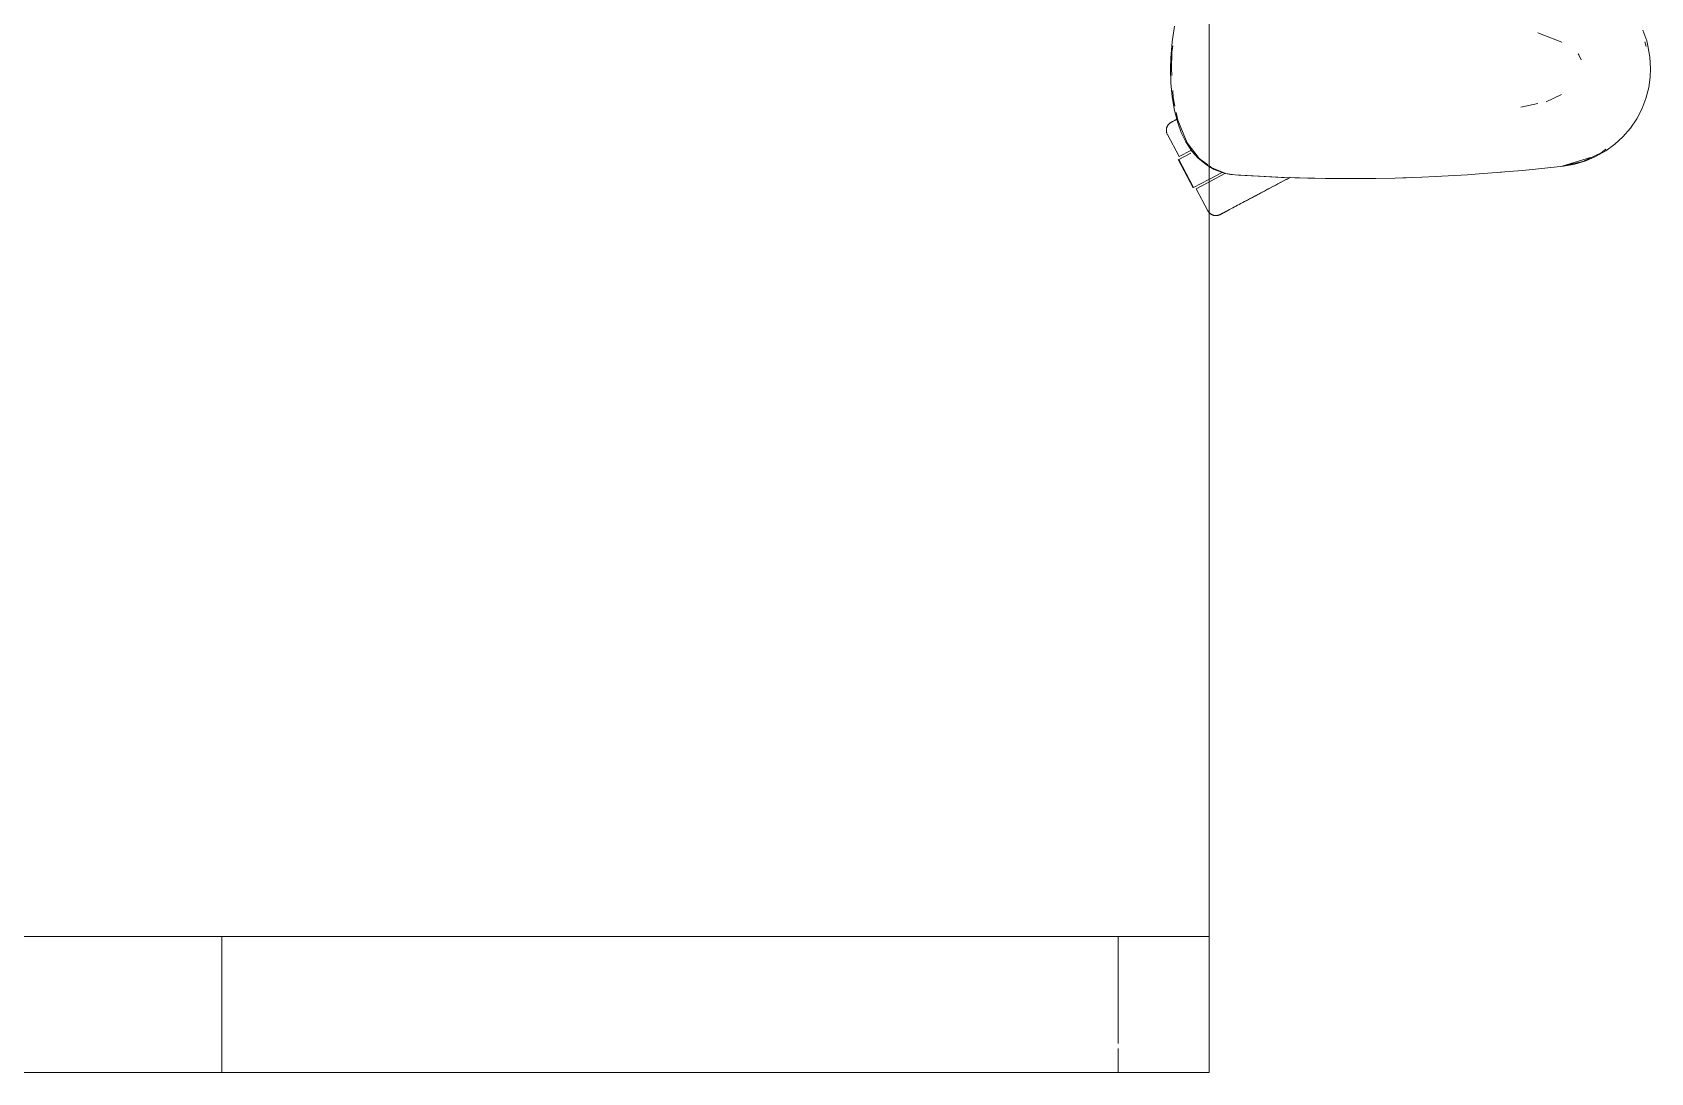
# Model space of a CAD drawing. Header units: millimetres. Extents: x 155927 to 326028, y -36033 to 97293.
# Drawn here: x 201707 to 202420, y 30008 to 30466 of the extents above; entities that cross this region are included whole.
import ezdxf

# ---------------------------------------------------------------- set-up
doc = ezdxf.new("R2010")
doc.units = ezdxf.units.MM
doc.header["$MEASUREMENT"] = 0
doc.layers.add('G-IMPT', color=8, linetype='CONTINUOUS', lineweight=9)
doc.layers.add('I-FURN', color=8, linetype='CONTINUOUS', lineweight=9)

msp = doc.modelspace()

# ---------------------------------------------------------------- linework, layer by layer
at = {"layer": 'G-IMPT'}
for p, q in [((202210.21, 30468.39), (202209.1, 30461.63)), ((202370.18, 30465.53), (202380.61, 30461.38)), ((202416.31, 30466.7), (202418.02, 30461.93)), ((202208.52, 30454.32), (202209.1, 30461.63)), ((202209.04, 30456.98), (202209.43, 30459.76)), ((202417.22, 30461.49), (202417.84, 30459.46)), ((202418.59, 30459.8), (202418.02, 30461.93)), ((202419.47, 30454.85), (202418.59, 30459.8)), ((202208.52, 30454.32), (202208.43, 30449.81)), ((202209.04, 30456.98), (202208.81, 30449.81)), ((202388.13, 30455.86), (202387.84, 30456.31)), ((202389.15, 30453.64), (202388.13, 30455.86)), ((202419.76, 30449.81), (202419.47, 30454.85)), ((202208.43, 30449.81), (202208.61, 30443.47)), ((202209, 30446.7), (202208.81, 30449.81)), ((202418.94, 30441.45), (202419.59, 30445.96)), ((202419.76, 30449.81), (202419.59, 30445.96)), ((202209.18, 30437.32), (202208.61, 30443.47)), ((202209.18, 30437.32), (202210.18, 30431.39)), ((202209.59, 30436.98), (202209.4, 30440.19)), ((202210.36, 30433.23), (202209.59, 30436.98)), ((202380.51, 30438.43), (202373.73, 30435.17)), ((202418.94, 30441.45), (202417.68, 30436.58)), ((202211.61, 30425.91), (202210.18, 30431.39)), ((202211.63, 30427.02), (202210.92, 30430.49)), ((202362.68, 30432.83), (202370.12, 30434.4)), ((202374.01, 30435.24), (202373.73, 30435.17)), ((202413.66, 30427.71), (202415.85, 30431.87)), ((202415.85, 30431.87), (202417.68, 30436.58)), ((202211.61, 30425.91), (202213.19, 30421.58)), ((202211.63, 30427.02), (202213.96, 30421.4)), ((202410.83, 30423.54), (202407.5, 30419.71)), ((202413.66, 30427.71), (202410.83, 30423.54)), ((202215.18, 30417.5), (202213.19, 30421.58)), ((202215.8, 30417.01), (202213.96, 30421.4)), ((202215.18, 30417.5), (202217.83, 30413.45)), ((202221.02, 30410.22), (202215.8, 30417.01)), ((202404.07, 30416.54), (202399.98, 30413.54)), ((202404.07, 30416.54), (202407.5, 30419.71)), ((202217.83, 30413.45), (202220.5, 30410.42)), ((202224.24, 30407.34), (202220.5, 30410.42)), ((202224.89, 30407.35), (202221.02, 30410.22)), ((202380.88, 30406.86), (202393.35, 30410.69)), ((202389.85, 30408.9), (202381.45, 30406.99)), ((202393.35, 30410.69), (202384.2, 30407.78)), ((202391.3, 30409.22), (202386.44, 30407.75)), ((202389.85, 30408.9), (202397.92, 30412.64)), ((202395.54, 30411.03), (202391.3, 30409.22)), ((202395.54, 30411.03), (202399.98, 30413.54)), ((202400.03, 30414.24), (202397.92, 30412.64)), ((202225.43, 30406.66), (202224.24, 30407.34)), ((202226.64, 30406.05), (202225.43, 30406.95)), ((202227.67, 30405.38), (202225.43, 30406.66)), ((202232.84, 30403.64), (202226.64, 30406.05)), ((202227.67, 30405.38), (202231.31, 30403.99)), ((202232.66, 30403.62), (202231.31, 30403.99)), ((202232.66, 30403.62), (202235.05, 30403.18)), ((202232.84, 30403.64), (202236.68, 30403.06)), ((202236.7, 30402.92), (202235.05, 30403.18)), ((202257.28, 30401.87), (202236.7, 30402.92)), ((202258.48, 30401.84), (202236.7, 30402.92)), ((202236.7, 30402.92), (202238.31, 30402.81)), ((202258.48, 30401.84), (202238.31, 30402.81)), ((202278.67, 30401.37), (202257.28, 30401.87)), ((202268.84, 30401.53), (202257.28, 30401.87)), ((202257.28, 30401.87), (202258.48, 30401.84)), ((202278.67, 30401.37), (202258.48, 30401.84)), ((202298.86, 30401.42), (202268.84, 30401.53)), ((202278.67, 30401.37), (202268.84, 30401.53)), ((202268.84, 30401.53), (202288.06, 30401.33)), ((202276.63, 30401.39), (202274.72, 30401.46)), ((202278.67, 30401.41), (202276.63, 30401.39)), ((202298.86, 30401.42), (202278.67, 30401.37)), ((202298.86, 30401.42), (202288.06, 30401.33)), ((202298.86, 30401.42), (202307.27, 30401.58)), ((202319.03, 30401.97), (202307.27, 30401.58)), ((202312.21, 30401.72), (202310.72, 30401.71)), ((202314.15, 30401.83), (202312.21, 30401.72)), ((202319.03, 30401.97), (202325.06, 30402.22)), ((202339.2, 30403.03), (202325.06, 30402.22)), ((202344.28, 30403.36), (202339.2, 30403.03)), ((202344.28, 30403.36), (202359.34, 30404.61)), ((202352.47, 30404.01), (202354.14, 30404.18)), ((202359.34, 30404.61), (202363.47, 30404.95)), ((202363.47, 30404.95), (202381.4, 30406.86)), ((202380.88, 30406.86), (202384.2, 30407.78)), ((202381.4, 30406.86), (202386.44, 30407.75))]:
    msp.add_line(p, q, dxfattribs=at)
at = {"layer": 'I-FURN'}
for p, q in [((202225.43, 30007.61), (202225.43, 31407.61)), ((202225.43, 31407.61), (202225.43, 30007.61)), ((202206.59, 30422.7), (202206.6, 30422.86)), ((202206.59, 30422.53), (202206.59, 30422.7)), ((202206.59, 30422.37), (202206.59, 30422.53)), ((202206.6, 30422.86), (202206.61, 30423.02)), ((202206.61, 30423.02), (202206.63, 30423.18)), ((202206.63, 30423.18), (202206.66, 30423.34)), ((202206.66, 30423.34), (202206.69, 30423.49)), ((202206.69, 30423.49), (202206.73, 30423.65)), ((202206.73, 30423.65), (202206.78, 30423.8)), ((202206.78, 30423.8), (202206.83, 30423.96)), ((202206.83, 30423.96), (202206.89, 30424.11)), ((202206.89, 30424.11), (202206.96, 30424.25)), ((202206.96, 30424.25), (202207.03, 30424.4)), ((202207.03, 30424.4), (202207.1, 30424.54)), ((202207.1, 30424.54), (202207.18, 30424.68)), ((202207.18, 30424.68), (202207.27, 30424.82)), ((202207.27, 30424.82), (202207.36, 30424.95)), ((202207.36, 30424.95), (202207.46, 30425.08)), ((202207.46, 30425.08), (202207.56, 30425.2)), ((202207.56, 30425.2), (202207.67, 30425.32)), ((202207.67, 30425.32), (202207.78, 30425.44)), ((202207.78, 30425.44), (202207.9, 30425.55)), ((202207.9, 30425.55), (202208.02, 30425.65)), ((202208.02, 30425.65), (202208.15, 30425.76)), ((202208.15, 30425.76), (202208.28, 30425.85)), ((202208.28, 30425.85), (202208.41, 30425.94)), ((202208.41, 30425.94), (202208.55, 30426.03)), ((202208.55, 30426.03), (202208.69, 30426.11)), ((202208.69, 30426.11), (202208.73, 30426.13)), ((202208.77, 30426.15), (202208.73, 30426.13)), ((202208.73, 30426.13), (202208.75, 30426.14)), ((202208.73, 30426.13), (202208.73, 30426.13)), ((202208.75, 30426.14), (202208.81, 30426.17)), ((202208.85, 30426.2), (202208.77, 30426.15)), ((202208.81, 30426.17), (202208.91, 30426.22)), ((202208.98, 30426.26), (202208.85, 30426.2)), ((202208.91, 30426.22), (202209.05, 30426.3)), ((202209.14, 30426.35), (202208.98, 30426.26)), ((202209.05, 30426.3), (202209.23, 30426.39)), ((202209.34, 30426.46), (202209.14, 30426.35)), ((202209.23, 30426.39), (202209.45, 30426.51)), ((202209.58, 30426.58), (202209.34, 30426.46)), ((202209.45, 30426.51), (202209.7, 30426.65)), ((202209.86, 30426.73), (202209.58, 30426.58)), ((202209.7, 30426.65), (202210, 30426.81)), ((202210.18, 30426.9), (202209.86, 30426.73)), ((202210, 30426.81), (202210.34, 30426.99)), ((202210.53, 30427.09), (202210.18, 30426.9)), ((202210.34, 30426.99), (202210.71, 30427.18)), ((202210.93, 30427.3), (202210.53, 30427.09)), ((202210.71, 30427.18), (202211.12, 30427.4)), ((202211.36, 30427.53), (202210.93, 30427.3)), ((202206.6, 30422.21), (202206.59, 30422.37)), ((202206.62, 30422.05), (202206.6, 30422.21)), ((202206.64, 30421.89), (202206.62, 30422.05)), ((202206.67, 30421.73), (202206.64, 30421.89)), ((202206.71, 30421.58), (202206.67, 30421.73)), ((202206.75, 30421.42), (202206.71, 30421.58)), ((202206.8, 30421.27), (202206.75, 30421.42)), ((202206.86, 30421.12), (202206.8, 30421.27)), ((202206.92, 30420.97), (202206.86, 30421.12)), ((202206.99, 30420.82), (202206.92, 30420.97)), ((202207.06, 30420.68), (202206.99, 30420.82)), ((202207.06, 30420.68), (202212.21, 30410.99)), ((202211.85, 30409.67), (202218.43, 30397.31)), ((202212.02, 30409.76), (202217.32, 30412.58)), ((202218.6, 30397.4), (202212.02, 30409.76)), ((202212.21, 30410.99), (202217.4, 30413.75)), ((202225.01, 30399.68), (202232.39, 30403.6)), ((202231.1, 30404.05), (202225.29, 30400.96)), ((202259.73, 30401.15), (202258.74, 30400.62)), ((202259.19, 30400.87), (202260.19, 30401.39)), ((202260.72, 30401.68), (202259.73, 30401.15)), ((202260.19, 30401.39), (202261.17, 30401.92)), ((202225.29, 30400.96), (202218.6, 30397.4)), ((202219.72, 30396.86), (202225.01, 30399.68)), ((202219.72, 30396.86), (202224.87, 30387.18)), ((202245.42, 30393.54), (202246.35, 30394.04)), ((202246.86, 30394.31), (202245.92, 30393.81)), ((202246.35, 30394.04), (202247.29, 30394.54)), ((202247.81, 30394.81), (202246.86, 30394.31)), ((202247.29, 30394.54), (202248.25, 30395.05)), ((202248.77, 30395.32), (202247.81, 30394.81)), ((202248.25, 30395.05), (202249.22, 30395.56)), ((202249.75, 30395.84), (202248.77, 30395.32)), ((202249.22, 30395.56), (202250.2, 30396.08)), ((202250.73, 30396.36), (202249.75, 30395.84)), ((202250.2, 30396.08), (202251.19, 30396.61)), ((202251.72, 30396.89), (202250.73, 30396.36)), ((202251.19, 30396.61), (202252.18, 30397.14)), ((202252.72, 30397.42), (202251.72, 30396.89)), ((202252.18, 30397.14), (202253.18, 30397.67)), ((202253.72, 30397.95), (202252.72, 30397.42)), ((202253.18, 30397.67), (202254.18, 30398.2)), ((202254.72, 30398.49), (202253.72, 30397.95)), ((202254.18, 30398.2), (202255.19, 30398.73)), ((202255.73, 30399.02), (202254.72, 30398.49)), ((202255.19, 30398.73), (202256.19, 30399.27)), ((202256.73, 30399.56), (202255.73, 30399.02)), ((202256.19, 30399.27), (202257.2, 30399.8)), ((202257.74, 30400.09), (202256.73, 30399.56)), ((202257.2, 30399.8), (202258.2, 30400.34)), ((202258.74, 30400.62), (202257.74, 30400.09)), ((202258.2, 30400.34), (202259.19, 30400.87)), ((202224.89, 30387.14), (202224.87, 30387.18)), ((202224.97, 30387), (202224.89, 30387.14)), ((202225.06, 30386.86), (202224.97, 30387)), ((202232.95, 30386.91), (202232.52, 30386.68)), ((202232.72, 30386.79), (202233.16, 30387.02)), ((202233.42, 30387.16), (202232.95, 30386.91)), ((202233.16, 30387.02), (202233.64, 30387.28)), ((202233.92, 30387.43), (202233.42, 30387.16)), ((202233.64, 30387.28), (202234.16, 30387.55)), ((202234.45, 30387.71), (202233.92, 30387.43)), ((202234.16, 30387.55), (202234.71, 30387.85)), ((202235.02, 30388.01), (202234.45, 30387.71)), ((202234.71, 30387.85), (202235.3, 30388.16)), ((202235.3, 30388.16), (202235.91, 30388.49)), ((202235.91, 30388.49), (202236.56, 30388.83)), ((202236.56, 30388.83), (202237.24, 30389.19)), ((202237.24, 30389.19), (202237.94, 30389.57)), ((202237.94, 30389.57), (202238.68, 30389.96)), ((202238.68, 30389.96), (202239.44, 30390.36)), ((202239.44, 30390.36), (202240.23, 30390.78)), ((202240.23, 30390.78), (202241.04, 30391.21)), ((202241.04, 30391.21), (202241.88, 30391.66)), ((202242.34, 30391.9), (202241.49, 30391.45)), ((202241.88, 30391.66), (202242.73, 30392.11)), ((202243.2, 30392.36), (202242.34, 30391.9)), ((202242.73, 30392.11), (202243.61, 30392.58)), ((202244.09, 30392.83), (202243.2, 30392.36)), ((202243.61, 30392.58), (202244.51, 30393.06)), ((202245, 30393.32), (202244.09, 30392.83)), ((202244.51, 30393.06), (202245.42, 30393.54)), ((202245.92, 30393.81), (202245, 30393.32)), ((202225.15, 30386.73), (202225.06, 30386.86)), ((202225.24, 30386.6), (202225.15, 30386.73)), ((202225.34, 30386.48), (202225.24, 30386.6)), ((202225.45, 30386.36), (202225.34, 30386.48)), ((202225.56, 30386.24), (202225.45, 30386.36)), ((202225.68, 30386.13), (202225.56, 30386.24)), ((202225.8, 30386.02), (202225.68, 30386.13)), ((202225.92, 30385.92), (202225.8, 30386.02)), ((202226.05, 30385.82), (202225.92, 30385.92)), ((202226.18, 30385.73), (202226.05, 30385.82)), ((202226.32, 30385.64), (202226.18, 30385.73)), ((202226.46, 30385.56), (202226.32, 30385.64)), ((202226.6, 30385.48), (202226.46, 30385.56)), ((202226.74, 30385.41), (202226.6, 30385.48)), ((202226.89, 30385.35), (202226.74, 30385.41)), ((202227.04, 30385.29), (202226.89, 30385.35)), ((202227.19, 30385.23), (202227.04, 30385.29)), ((202227.35, 30385.19), (202227.19, 30385.23)), ((202227.5, 30385.15), (202227.35, 30385.19)), ((202227.66, 30385.11), (202227.5, 30385.15)), ((202227.82, 30385.09), (202227.66, 30385.11)), ((202227.98, 30385.07), (202227.82, 30385.09)), ((202228.14, 30385.05), (202227.98, 30385.07)), ((202228.3, 30385.04), (202228.14, 30385.05)), ((202228.46, 30385.04), (202228.3, 30385.04)), ((202228.62, 30385.05), (202228.46, 30385.04)), ((202228.79, 30385.06), (202228.62, 30385.05)), ((202228.95, 30385.07), (202228.79, 30385.06)), ((202229.11, 30385.1), (202228.95, 30385.07)), ((202229.26, 30385.13), (202229.11, 30385.1)), ((202229.42, 30385.17), (202229.26, 30385.13)), ((202229.58, 30385.21), (202229.42, 30385.17)), ((202229.73, 30385.26), (202229.58, 30385.21)), ((202229.88, 30385.31), (202229.73, 30385.26)), ((202230.03, 30385.37), (202229.88, 30385.31)), ((202230.18, 30385.44), (202230.03, 30385.37)), ((202230.32, 30385.51), (202230.18, 30385.44)), ((202230.33, 30385.52), (202230.32, 30385.51)), ((202230.32, 30385.51), (202230.34, 30385.52)), ((202230.37, 30385.54), (202230.33, 30385.52)), ((202230.34, 30385.52), (202230.4, 30385.56)), ((202230.45, 30385.58), (202230.37, 30385.54)), ((202230.4, 30385.56), (202230.5, 30385.61)), ((202230.57, 30385.65), (202230.45, 30385.58)), ((202230.5, 30385.61), (202230.64, 30385.68)), ((202230.73, 30385.73), (202230.57, 30385.65)), ((202230.64, 30385.68), (202230.82, 30385.78)), ((202230.94, 30385.84), (202230.73, 30385.73)), ((202230.82, 30385.78), (202231.04, 30385.9)), ((202231.18, 30385.97), (202230.94, 30385.84)), ((202231.04, 30385.9), (202231.3, 30386.03)), ((202231.46, 30386.12), (202231.18, 30385.97)), ((202231.3, 30386.03), (202231.6, 30386.19)), ((202231.77, 30386.29), (202231.46, 30386.12)), ((202231.6, 30386.19), (202231.93, 30386.37)), ((202232.13, 30386.47), (202231.77, 30386.29)), ((202231.93, 30386.37), (202232.31, 30386.57)), ((202232.52, 30386.68), (202232.13, 30386.47)), ((202232.31, 30386.57), (202232.72, 30386.79)), ((202185.43, 30067.61), (200665.43, 30067.61)), ((201660.43, 30067.61), (201790.8, 30067.61)), ((201790.8, 30067.61), (202225.43, 30067.61)), ((201790.8, 30007.61), (201790.8, 30067.61)), ((201790.8, 30007.61), (201790.8, 30067.61)), ((202225.43, 30067.61), (202185.43, 30067.61)), ((202185.43, 30020.51), (202185.43, 30067.61)), ((202185.43, 30020.51), (202185.43, 30067.61)), ((202225.43, 30007.61), (202225.43, 30067.61)), ((202225.43, 30007.61), (202225.43, 30067.61)), ((202185.43, 30007.61), (202185.43, 30018.19)), ((202185.43, 30007.61), (202185.43, 30018.19)), ((200665.43, 30007.61), (202185.43, 30007.61)), ((201425.43, 30007.61), (202225.43, 30007.61)), ((202225.43, 30007.61), (201425.43, 30007.61)), ((201790.8, 30007.61), (201660.43, 30007.61)), ((202225.43, 30007.61), (201790.8, 30007.61)), ((202185.43, 30007.61), (202225.43, 30007.61))]:
    msp.add_line(p, q, dxfattribs=at)

doc.saveas('drawing.dxf')
